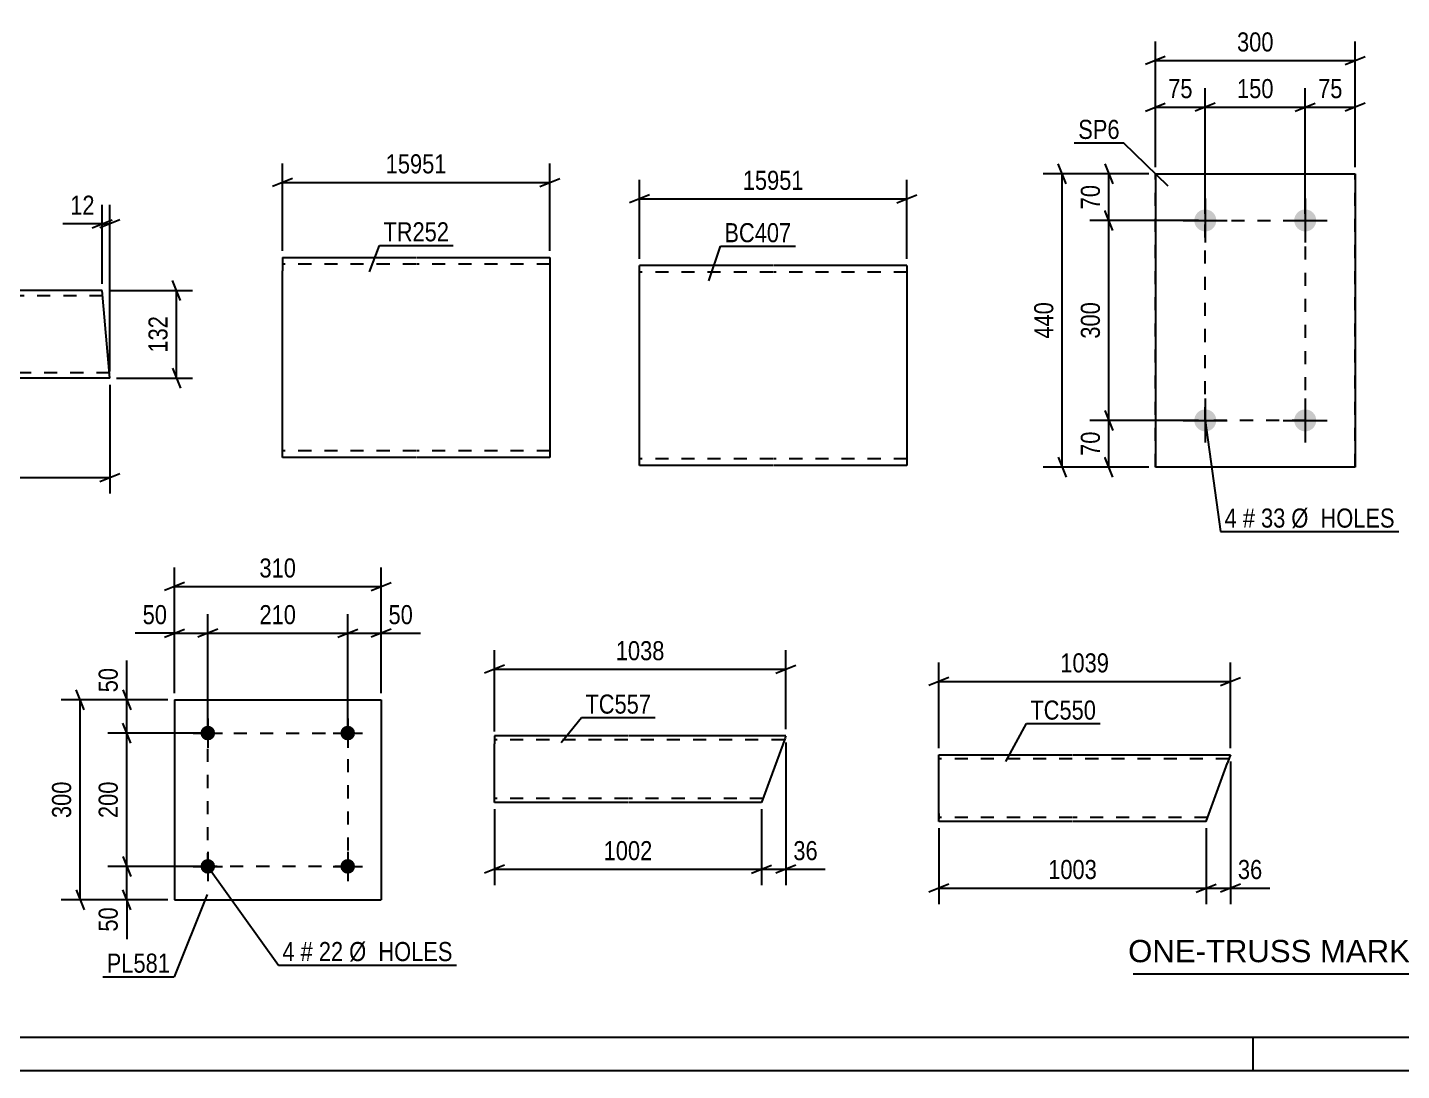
# Model space of a CAD drawing. Header units: millimetres. Extents: x 0 to 841, y 0 to 594.
# Drawn here: x 237 to 443.3, y 0 to 156.5 of the extents above; entities that cross this region are included whole.
import ezdxf

# ---------------------------------------------------------------- set-up
doc = ezdxf.new("R2010")
doc.units = ezdxf.units.MM
doc.linetypes.add('DXK_LINE_DOT2', pattern=[3.9198, 1.9599, -1.9599])
doc.styles.add('Arial', font='ARIAL.TTF', dxfattribs={"height": 0.2})
doc.styles.add('Arial Narrow', font='ARIALN.TTF', dxfattribs={"height": 0.2})

# ---------------------------------------------------------------- blocks, each defined once
blk = doc.blocks.new('Unknown-122615941-1135')
at = {"color": 5, "linetype": 'Continuous'}
for p, q in [((5, 5), (836, 5)), ((421, 0), (421, 5)), ((0, 0), (841, 0))]:
    blk.add_line(p, q, dxfattribs=at)
blk = doc.blocks.new('Part-122615941-2380 - 2364')
at = {"color": 2, "linetype": 'Continuous'}
for p, q in [((197.3, 105.21), (208.14, 117.06)), ((228.14, 117.06), (208.14, 117.06)), ((248.24, 117.06), (228.24, 117.06)), ((249.42, 103.86), (248.24, 117.06)), ((198.78, 103.86), (197.3, 105.21)), ((228.14, 103.86), (198.78, 103.86)), ((249.42, 103.86), (228.24, 103.86))]:
    blk.add_line(p, q, dxfattribs=at)
at = {"color": 7, "linetype": 'DXK_LINE_DOT2'}
for p, q in [((228.14, 116.26), (207.41, 116.26)), ((248.31, 116.26), (228.24, 116.26)), ((228.14, 104.66), (197.91, 104.66)), ((249.35, 104.66), (228.24, 104.66)), ((249.35, 104.66), (249.34, 104.72))]:
    blk.add_line(p, q, dxfattribs=at)
blk = doc.blocks.new('Part-122615941-12084 - 12046')
at = {"color": 2, "linetype": 'Continuous'}
for p, q in [((307.13, 50.21), (307.13, 49.01)), ((327.13, 50.21), (307.13, 50.21)), ((350.87, 50.21), (327.23, 50.21)), ((350.74, 49.86), (347.23, 40.21)), ((350.83, 50.12), (350.74, 49.86)), ((350.87, 50.21), (350.83, 50.12)), ((307.13, 41.41), (307.13, 49.01)), ((307.13, 40.3), (307.13, 41.41)), ((307.13, 40.21), (307.13, 40.3)), ((327.13, 40.21), (307.13, 40.21)), ((347.23, 40.21), (327.23, 40.21))]:
    blk.add_line(p, q, dxfattribs=at)
at = {"color": 7, "linetype": 'DXK_LINE_DOT2'}
for p, q in [((307.13, 50.21), (307.13, 50.12)), ((307.13, 50.12), (307.13, 49.86)), ((327.13, 49.61), (307.13, 49.61)), ((350.65, 49.61), (327.23, 49.61)), ((307.13, 40.56), (307.13, 41.41)), ((327.13, 40.81), (307.13, 40.81)), ((347.44, 40.81), (327.23, 40.81))]:
    blk.add_line(p, q, dxfattribs=at)
blk = doc.blocks.new('Part-122615941-12092 - 12091')
at = {"color": 2, "linetype": 'Continuous'}
for p, q in [((373.85, 47.38), (393.85, 47.38)), ((373.85, 38.58), (373.85, 47.38)), ((393.95, 47.38), (417.59, 47.38)), ((413.95, 37.38), (417.15, 46.18)), ((417.46, 47.03), (417.15, 46.18)), ((417.56, 47.29), (417.46, 47.03)), ((417.59, 47.38), (417.56, 47.29)), ((373.85, 37.47), (373.85, 38.58)), ((373.85, 37.38), (373.85, 37.47)), ((393.85, 37.38), (373.85, 37.38)), ((413.95, 37.38), (393.95, 37.38))]:
    blk.add_line(p, q, dxfattribs=at)
at = {"color": 7, "linetype": 'DXK_LINE_DOT2'}
for p, q in [((393.85, 46.78), (373.85, 46.78)), ((417.37, 46.78), (393.95, 46.78)), ((417.59, 47.38), (417.46, 47.03)), ((373.85, 38.58), (373.85, 37.73)), ((393.85, 37.98), (373.85, 37.98)), ((414.17, 37.98), (393.95, 37.98))]:
    blk.add_line(p, q, dxfattribs=at)
blk = doc.blocks.new('Part-122615941-1929 - 1913')
at = {"color": 2, "linetype": 'Continuous'}
for p, q in [((275.33, 121.98), (275.33, 119.98)), ((275.33, 121.98), (295.33, 121.98)), ((295.43, 121.98), (315.43, 121.98)), ((315.43, 121.98), (315.43, 91.98)), ((275.33, 91.98), (275.33, 119.98)), ((295.33, 91.98), (275.33, 91.98)), ((315.43, 91.98), (295.43, 91.98))]:
    blk.add_line(p, q, dxfattribs=at)
at = {"color": 7, "linetype": 'DXK_LINE_DOT2'}
for p, q in [((295.33, 120.98), (275.33, 120.98)), ((315.43, 120.98), (295.43, 120.98)), ((275.33, 92.98), (275.33, 93.05)), ((295.33, 92.98), (275.33, 92.98)), ((315.43, 92.98), (295.43, 92.98)), ((315.43, 92.98), (315.43, 93.05))]:
    blk.add_line(p, q, dxfattribs=at)
blk = doc.blocks.new('Part-122615941-1896 - 1878')
at = {"color": 2, "linetype": 'Continuous'}
for p, q in [((328.92, 92.79), (328.92, 120.79)), ((348.92, 120.79), (328.92, 120.79)), ((369.02, 120.79), (349.02, 120.79)), ((369.02, 120.79), (369.02, 118.79)), ((369.02, 118.79), (369.02, 90.79)), ((328.92, 91.38), (328.92, 92.79)), ((328.92, 90.79), (328.92, 91.38)), ((348.92, 90.79), (328.92, 90.79)), ((369.02, 90.79), (349.02, 90.79))]:
    blk.add_line(p, q, dxfattribs=at)
at = {"color": 7, "linetype": 'DXK_LINE_DOT2'}
for p, q in [((348.92, 119.79), (328.92, 119.79)), ((369.02, 119.79), (349.02, 119.79)), ((328.92, 91.87), (328.92, 92.79)), ((328.92, 91.79), (328.92, 91.87)), ((328.92, 91.79), (328.92, 91.87)), ((328.92, 91.38), (328.92, 91.87)), ((348.92, 91.79), (328.92, 91.79)), ((369.02, 91.79), (349.02, 91.79)), ((369.02, 91.79), (369.02, 91.87))]:
    blk.add_line(p, q, dxfattribs=at)
blk = doc.blocks.new('Bolt-122615941-1779 - 1730')
at = {"linetype": 'Continuous'}
for points in [[(413.82, 129.2, -1), (413.82, 125.9, -1)], [(428.82, 129.2, -1), (428.82, 125.9, -1)], [(413.82, 99.2, -1), (413.82, 95.9, -1)], [(428.82, 99.2, -1), (428.82, 95.9, -1)]]:
    blk.add_hatch(color=1, dxfattribs=at).paths.add_polyline_path(points)
at = {"color": 1, "linetype": 'Continuous'}
for p, q in [((413.82, 130.85), (413.82, 124.25)), ((428.82, 130.85), (428.82, 124.25)), ((410.52, 127.55), (417.12, 127.55)), ((425.52, 127.55), (432.12, 127.55)), ((413.82, 100.85), (413.82, 94.25)), ((428.82, 100.85), (428.82, 94.25)), ((410.52, 97.55), (417.12, 97.55)), ((425.52, 97.55), (432.12, 97.55))]:
    blk.add_line(p, q, dxfattribs=at)
blk = doc.blocks.new('Part-122615941-1746 - 1730')
at = {"color": 2, "linetype": 'Continuous'}
for p, q in [((406.32, 134.55), (406.32, 90.55)), ((406.32, 134.55), (436.32, 134.55)), ((436.32, 134.55), (436.32, 90.55)), ((436.32, 90.55), (406.32, 90.55))]:
    blk.add_line(p, q, dxfattribs=at)
at = {"color": 7, "linetype": 'DXK_LINE_DOT2'}
for p, q in [((406.32, 90.55), (406.32, 134.55)), ((436.32, 90.55), (436.32, 134.55))]:
    blk.add_line(p, q, dxfattribs=at)
blk = doc.blocks.new('Part-122615941-11555 - 11554')
at = {"color": 2, "linetype": 'Continuous'}
for p, q in [((259.11, 55.62), (259.11, 25.62)), ((259.11, 55.62), (290.11, 55.62)), ((290.11, 55.62), (290.11, 25.62)), ((259.11, 25.62), (290.11, 25.62))]:
    blk.add_line(p, q, dxfattribs=at)
blk = doc.blocks.new('Bolt-122615941-11556 - 11554')
at = {"linetype": 'Continuous'}
for points in [[(265.21, 30.63, -1), (263.01, 30.63, -1)], [(286.21, 30.63, -1), (284.01, 30.63, -1)]]:
    blk.add_hatch(color=1, dxfattribs=at).paths.add_polyline_path(points)
at = {"color": 1, "linetype": 'Continuous'}
for p, q in [((264.11, 32.83), (264.11, 28.43)), ((285.11, 32.83), (285.11, 28.43)), ((261.91, 30.63), (266.31, 30.63)), ((282.91, 30.63), (287.31, 30.63))]:
    blk.add_line(p, q, dxfattribs=at)
blk = doc.blocks.new('Bolt-122615941-11557 - 11554')
at = {"linetype": 'Continuous'}
for points in [[(265.21, 50.63, -1), (263.01, 50.63, -1)], [(286.21, 50.63, -1), (284.01, 50.63, -1)]]:
    blk.add_hatch(color=1, dxfattribs=at).paths.add_polyline_path(points)
at = {"color": 1, "linetype": 'Continuous'}
for p, q in [((264.11, 52.83), (264.11, 48.43)), ((285.11, 52.83), (285.11, 48.43)), ((261.91, 50.63), (266.31, 50.63)), ((282.91, 50.63), (287.31, 50.63))]:
    blk.add_line(p, q, dxfattribs=at)
blk = doc.blocks.new('Rectangle-122615941-1864 - 1730')
at = {"color": 1, "linetype": 'DXK_LINE_DOT2'}
blk.add_lwpolyline([(413.82, 127.55), (428.82, 127.55), (428.82, 97.55), (413.82, 97.55), (413.82, 127.55)], close=True, dxfattribs=at)
blk = doc.blocks.new('Rectangle-122615941-12462 - 11554')
at = {"color": 1, "linetype": 'DXK_LINE_DOT2'}
blk.add_lwpolyline([(264.11, 50.63), (285.11, 50.63), (285.11, 30.63), (264.11, 30.63), (264.11, 50.63)], close=True, dxfattribs=at)
blk = doc.blocks.new('StraightDimension-122615941-2474 - 2364')
at = {"color": 7, "linetype": 'Continuous'}
for p, q in [((248.24, 118.06), (248.24, 129.91)), ((249.42, 104.86), (249.42, 129.91)), ((246.74, 126.46), (249.74, 127.66)), ((250.92, 127.66), (247.92, 126.46)), ((248.24, 127.06), (249.42, 127.06))]:
    blk.add_line(p, q, dxfattribs=at)
at = {"color": 0}
blk.add_wipeout([(247.71, 127.81), (247.71, 132.01), (242.86, 132.01), (242.86, 127.81)], dxfattribs=at)
at = {"color": 7, "linetype": 'Continuous'}
blk.add_line((248.24, 127.06), (242.33, 127.06), dxfattribs=at)
blk.add_line((248.24, 127.06), (242.33, 127.06), dxfattribs=at)
at = {"color": 3, "style": 'Arial Narrow'}
blk.add_text('12', height=2.863, dxfattribs=at).set_placement((243.46, 128.41))
blk = doc.blocks.new('StraightDimension-122615941-2394 - 2364')
at = {"color": 7, "linetype": 'Continuous'}
for p, q in [((260.02, 115.56), (258.82, 118.56)), ((249.24, 117.06), (261.82, 117.06)), ((259.42, 103.86), (259.42, 117.06)), ((258.82, 105.36), (260.02, 102.36)), ((250.42, 103.86), (261.82, 103.86))]:
    blk.add_line(p, q, dxfattribs=at)
at = {"color": 0}
blk.add_wipeout([(258.67, 113.81), (254.47, 113.81), (254.47, 107.12), (258.67, 107.12)], dxfattribs=at)
at = {"color": 3, "style": 'Arial Narrow'}
blk.add_text('132', height=2.863, rotation=90.0002, dxfattribs=at).set_placement((258.07, 107.72))
blk = doc.blocks.new('StraightDimension-122615941-2383 - 2364')
at = {"color": 7, "linetype": 'Continuous'}
for p, q in [((197.3, 104.21), (197.3, 86.57)), ((249.42, 102.86), (249.42, 86.57)), ((198.8, 89.57), (195.8, 88.37)), ((197.3, 88.97), (249.42, 88.97)), ((247.92, 88.37), (250.92, 89.57))]:
    blk.add_line(p, q, dxfattribs=at)
at = {"color": 0}
blk.add_wipeout([(227.62, 89.72), (227.62, 93.92), (219.11, 93.92), (219.11, 89.72)], dxfattribs=at)
at = {"color": 3, "style": 'Arial Narrow'}
blk.add_text('1946', height=2.863, dxfattribs=at).set_placement((219.71, 90.32))
blk = doc.blocks.new('StraightDimension-122615941-12495 - 12046')
at = {"color": 7, "linetype": 'Continuous'}
for p, q in [((307.13, 50.86), (307.13, 63.06)), ((350.87, 51.21), (350.87, 63.06)), ((308.63, 60.81), (305.63, 59.61)), ((307.13, 60.21), (350.87, 60.21)), ((349.37, 59.61), (352.37, 60.81))]:
    blk.add_line(p, q, dxfattribs=at)
at = {"color": 0}
blk.add_wipeout([(333.25, 60.96), (333.25, 65.16), (324.74, 65.16), (324.74, 60.96)], dxfattribs=at)
at = {"color": 3, "style": 'Arial Narrow'}
blk.add_text('1038', height=2.863, dxfattribs=at).set_placement((325.34, 61.56))
blk = doc.blocks.new('StraightDimension-122615941-12506 - 12046')
at = {"color": 7, "linetype": 'Continuous'}
for p, q in [((350.87, 49.21), (350.87, 27.81)), ((347.23, 39.21), (347.23, 27.81)), ((345.73, 29.61), (348.73, 30.81)), ((347.23, 30.21), (350.87, 30.21)), ((352.37, 30.81), (349.37, 29.61))]:
    blk.add_line(p, q, dxfattribs=at)
at = {"color": 0}
blk.add_wipeout([(356.25, 30.96), (356.25, 35.16), (351.39, 35.16), (351.39, 30.96)], dxfattribs=at)
at = {"color": 7, "linetype": 'Continuous'}
blk.add_line((350.87, 30.21), (356.77, 30.21), dxfattribs=at)
blk.add_line((350.87, 30.21), (356.77, 30.21), dxfattribs=at)
at = {"color": 3, "style": 'Arial Narrow'}
blk.add_text('36', height=2.863, dxfattribs=at).set_placement((351.99, 31.56))
blk = doc.blocks.new('StraightDimension-122615941-12507 - 12046')
at = {"color": 7, "linetype": 'Continuous'}
for p, q in [((307.13, 39.21), (307.13, 27.81)), ((347.23, 39.21), (347.23, 27.81)), ((308.63, 30.81), (305.63, 29.61)), ((307.13, 30.21), (347.23, 30.21)), ((345.73, 29.61), (348.73, 30.81))]:
    blk.add_line(p, q, dxfattribs=at)
at = {"color": 0}
blk.add_wipeout([(331.43, 30.96), (331.43, 35.16), (322.92, 35.16), (322.92, 30.96)], dxfattribs=at)
at = {"color": 3, "style": 'Arial Narrow'}
blk.add_text('1002', height=2.863, dxfattribs=at).set_placement((323.52, 31.56))
blk = doc.blocks.new('StraightDimension-122615941-12556 - 12091')
at = {"color": 7, "linetype": 'Continuous'}
for p, q in [((417.59, 46.38), (417.59, 24.98)), ((413.95, 36.38), (413.95, 24.98)), ((412.45, 26.78), (415.45, 27.98)), ((413.95, 27.38), (417.59, 27.38)), ((419.09, 27.98), (416.09, 26.78))]:
    blk.add_line(p, q, dxfattribs=at)
at = {"color": 0}
blk.add_wipeout([(422.97, 28.13), (422.97, 32.33), (418.11, 32.33), (418.11, 28.13)], dxfattribs=at)
at = {"color": 7, "linetype": 'Continuous'}
blk.add_line((417.59, 27.38), (423.5, 27.38), dxfattribs=at)
blk.add_line((417.59, 27.38), (423.5, 27.38), dxfattribs=at)
at = {"color": 3, "style": 'Arial Narrow'}
blk.add_text('36', height=2.863, dxfattribs=at).set_placement((418.71, 28.73))
blk = doc.blocks.new('StraightDimension-122615941-12544 - 12091')
at = {"color": 7, "linetype": 'Continuous'}
for p, q in [((373.85, 48.38), (373.85, 61.23)), ((417.59, 48.38), (417.59, 61.23)), ((375.35, 58.98), (372.35, 57.78)), ((373.85, 58.38), (417.59, 58.38)), ((416.09, 57.78), (419.09, 58.98))]:
    blk.add_line(p, q, dxfattribs=at)
at = {"color": 0}
blk.add_wipeout([(399.98, 59.13), (399.98, 63.33), (391.46, 63.33), (391.46, 59.13)], dxfattribs=at)
at = {"color": 3, "style": 'Arial Narrow'}
blk.add_text('1039', height=2.863, dxfattribs=at).set_placement((392.06, 59.73))
blk = doc.blocks.new('StraightDimension-122615941-12557 - 12091')
at = {"color": 7, "linetype": 'Continuous'}
for p, q in [((373.85, 36.38), (373.85, 24.98)), ((413.95, 36.38), (413.95, 24.98)), ((375.35, 27.98), (372.35, 26.78)), ((373.85, 27.38), (413.95, 27.38)), ((412.45, 26.78), (415.45, 27.98))]:
    blk.add_line(p, q, dxfattribs=at)
at = {"color": 0}
blk.add_wipeout([(398.16, 28.13), (398.16, 32.33), (389.64, 32.33), (389.64, 28.13)], dxfattribs=at)
at = {"color": 3, "style": 'Arial Narrow'}
blk.add_text('1003', height=2.863, dxfattribs=at).set_placement((390.24, 28.73))
blk = doc.blocks.new('StraightDimension-122615941-1934 - 1913')
at = {"color": 7, "linetype": 'Continuous'}
for p, q in [((275.33, 122.98), (275.33, 136.11)), ((315.43, 122.98), (315.43, 136.11)), ((276.83, 133.86), (273.83, 132.66)), ((275.33, 133.26), (315.43, 133.26)), ((313.93, 132.66), (316.93, 133.86))]:
    blk.add_line(p, q, dxfattribs=at)
at = {"color": 0}
blk.add_wipeout([(300.56, 134.01), (300.56, 138.21), (290.21, 138.21), (290.21, 134.01)], dxfattribs=at)
at = {"color": 3, "style": 'Arial Narrow'}
blk.add_text('15951', height=2.863, dxfattribs=at).set_placement((290.81, 134.61))
blk = doc.blocks.new('StraightDimension-122615941-1899 - 1878')
at = {"color": 7, "linetype": 'Continuous'}
for p, q in [((328.92, 121.79), (328.92, 133.64)), ((369.02, 121.79), (369.02, 133.64)), ((330.42, 131.39), (327.42, 130.19)), ((328.92, 130.79), (369.02, 130.79)), ((367.52, 130.19), (370.52, 131.39))]:
    blk.add_line(p, q, dxfattribs=at)
at = {"color": 0}
blk.add_wipeout([(354.14, 131.54), (354.14, 135.74), (343.8, 135.74), (343.8, 131.54)], dxfattribs=at)
at = {"color": 3, "style": 'Arial Narrow'}
blk.add_text('15951', height=2.863, dxfattribs=at).set_placement((344.4, 132.14))
blk = doc.blocks.new('StraightDimension-122615941-1844 - 1730')
at = {"color": 7, "linetype": 'Continuous'}
for p, q in [((399.95, 126.05), (398.75, 129.05)), ((412.82, 127.55), (396.5, 127.55)), ((399.35, 97.55), (399.35, 127.55)), ((398.75, 99.05), (399.95, 96.05)), ((412.82, 97.55), (396.5, 97.55))]:
    blk.add_line(p, q, dxfattribs=at)
at = {"color": 0}
blk.add_wipeout([(398.6, 115.89), (394.4, 115.89), (394.4, 109.21), (398.6, 109.21)], dxfattribs=at)
at = {"color": 3, "style": 'Arial Narrow'}
blk.add_text('300', height=2.863, rotation=90.0002, dxfattribs=at).set_placement((398, 109.81))
blk = doc.blocks.new('StraightDimension-122615941-1792 - 1730')
at = {"color": 7, "linetype": 'Continuous'}
for p, q in [((428.82, 128.55), (428.82, 147.4)), ((436.32, 135.55), (436.32, 147.4)), ((427.32, 143.95), (430.32, 145.15)), ((428.82, 144.55), (436.32, 144.55)), ((437.82, 145.15), (434.82, 143.95))]:
    blk.add_line(p, q, dxfattribs=at)
at = {"color": 0}
blk.add_wipeout([(435, 145.3), (435, 149.5), (430.15, 149.5), (430.15, 145.3)], dxfattribs=at)
at = {"color": 3, "style": 'Arial Narrow'}
blk.add_text('75', height=2.863, dxfattribs=at).set_placement((430.75, 145.9))
blk = doc.blocks.new('StraightDimension-122615941-1781 - 1730')
at = {"color": 7, "linetype": 'Continuous'}
for p, q in [((406.32, 135.55), (406.32, 154.4)), ((436.32, 135.55), (436.32, 154.4)), ((407.82, 152.15), (404.82, 150.95)), ((406.32, 151.55), (436.32, 151.55)), ((434.82, 150.95), (437.82, 152.15))]:
    blk.add_line(p, q, dxfattribs=at)
at = {"color": 0}
blk.add_wipeout([(424.67, 152.3), (424.67, 156.5), (417.98, 156.5), (417.98, 152.3)], dxfattribs=at)
at = {"color": 3, "style": 'Arial Narrow'}
blk.add_text('300', height=2.863, dxfattribs=at).set_placement((418.58, 152.9))
blk = doc.blocks.new('StraightDimension-122615941-1802 - 1730')
at = {"color": 7, "linetype": 'Continuous'}
for p, q in [((413.82, 128.55), (413.82, 147.4)), ((428.82, 128.55), (428.82, 147.4)), ((415.32, 145.15), (412.32, 143.95)), ((413.82, 144.55), (428.82, 144.55)), ((427.32, 143.95), (430.32, 145.15))]:
    blk.add_line(p, q, dxfattribs=at)
at = {"color": 0}
blk.add_wipeout([(424.67, 145.3), (424.67, 149.5), (417.98, 149.5), (417.98, 145.3)], dxfattribs=at)
at = {"color": 3, "style": 'Arial Narrow'}
blk.add_text('150', height=2.863, dxfattribs=at).set_placement((418.58, 145.9))
blk = doc.blocks.new('StraightDimension-122615941-1812 - 1730')
at = {"color": 7, "linetype": 'Continuous'}
for p, q in [((406.32, 135.55), (406.32, 147.4)), ((413.82, 128.55), (413.82, 147.4)), ((404.82, 143.95), (407.82, 145.15)), ((406.32, 144.55), (413.82, 144.55)), ((415.32, 145.15), (412.32, 143.95))]:
    blk.add_line(p, q, dxfattribs=at)
at = {"color": 0}
blk.add_wipeout([(412.5, 145.3), (412.5, 149.5), (407.65, 149.5), (407.65, 145.3)], dxfattribs=at)
at = {"color": 3, "style": 'Arial Narrow'}
blk.add_text('75', height=2.863, dxfattribs=at).set_placement((408.25, 145.9))
blk = doc.blocks.new('StraightDimension-122615941-1823 - 1730')
at = {"color": 7, "linetype": 'Continuous'}
for p, q in [((405.32, 134.55), (389.5, 134.55)), ((392.95, 133.05), (391.75, 136.05)), ((392.35, 90.55), (392.35, 134.55)), ((391.75, 92.05), (392.95, 89.05)), ((405.32, 90.55), (389.5, 90.55))]:
    blk.add_line(p, q, dxfattribs=at)
at = {"color": 0}
blk.add_wipeout([(391.6, 115.89), (387.4, 115.89), (387.4, 109.21), (391.6, 109.21)], dxfattribs=at)
at = {"color": 3, "style": 'Arial Narrow'}
blk.add_text('440', height=2.863, rotation=90.0002, dxfattribs=at).set_placement((391, 109.81))
blk = doc.blocks.new('StraightDimension-122615941-1834 - 1730')
at = {"color": 7, "linetype": 'Continuous'}
for p, q in [((405.32, 134.55), (396.5, 134.55)), ((398.75, 136.05), (399.95, 133.05)), ((399.35, 127.55), (399.35, 134.55)), ((399.95, 126.05), (398.75, 129.05)), ((412.82, 127.55), (396.5, 127.55))]:
    blk.add_line(p, q, dxfattribs=at)
at = {"color": 0}
blk.add_wipeout([(398.6, 133.48), (394.4, 133.48), (394.4, 128.62), (398.6, 128.62)], dxfattribs=at)
at = {"color": 3, "style": 'Arial Narrow'}
blk.add_text('70', height=2.863, rotation=90.0002, dxfattribs=at).set_placement((398, 129.22))
blk = doc.blocks.new('StraightDimension-122615941-1854 - 1730')
at = {"color": 7, "linetype": 'Continuous'}
for p, q in [((398.75, 99.05), (399.95, 96.05)), ((412.82, 97.55), (396.5, 97.55)), ((399.35, 90.55), (399.35, 97.55)), ((399.95, 89.05), (398.75, 92.05)), ((405.32, 90.55), (396.5, 90.55))]:
    blk.add_line(p, q, dxfattribs=at)
at = {"color": 0}
blk.add_wipeout([(398.6, 96.48), (394.4, 96.48), (394.4, 91.62), (398.6, 91.62)], dxfattribs=at)
at = {"color": 3, "style": 'Arial Narrow'}
blk.add_text('70', height=2.863, rotation=90.0002, dxfattribs=at).set_placement((398, 92.22))
blk = doc.blocks.new('StraightDimension-122615941-12422 - 11554')
at = {"color": 7, "linetype": 'Continuous'}
for p, q in [((259.11, 56.62), (259.11, 68.47)), ((264.11, 51.63), (264.11, 68.47)), ((257.61, 65.02), (260.61, 66.22)), ((265.61, 66.22), (262.61, 65.02)), ((259.11, 65.62), (264.11, 65.62))]:
    blk.add_line(p, q, dxfattribs=at)
at = {"color": 0}
blk.add_wipeout([(258.58, 66.37), (258.58, 70.57), (253.73, 70.57), (253.73, 66.37)], dxfattribs=at)
at = {"color": 7, "linetype": 'Continuous'}
blk.add_line((259.11, 65.62), (253.2, 65.62), dxfattribs=at)
blk.add_line((259.11, 65.62), (253.2, 65.62), dxfattribs=at)
at = {"color": 3, "style": 'Arial Narrow'}
blk.add_text('50', height=2.863, dxfattribs=at).set_placement((254.33, 66.97))
blk = doc.blocks.new('StraightDimension-122615941-11667 - 11554')
at = {"color": 7, "linetype": 'Continuous'}
for p, q in [((252.54, 49.13), (251.34, 52.13)), ((263.11, 50.63), (249.09, 50.63)), ((251.94, 30.63), (251.94, 50.63)), ((251.34, 32.13), (252.54, 29.13)), ((263.11, 30.63), (249.09, 30.63))]:
    blk.add_line(p, q, dxfattribs=at)
at = {"color": 0}
blk.add_wipeout([(251.19, 43.97), (246.99, 43.97), (246.99, 37.28), (251.19, 37.28)], dxfattribs=at)
at = {"color": 3, "style": 'Arial Narrow'}
blk.add_text('200', height=2.863, rotation=90.0002, dxfattribs=at).set_placement((250.59, 37.88))
blk = doc.blocks.new('StraightDimension-122615941-11666 - 11554')
at = {"color": 7, "linetype": 'Continuous'}
for p, q in [((251.34, 57.12), (252.54, 54.12)), ((258.11, 55.62), (249.09, 55.62)), ((251.94, 50.63), (251.94, 55.62)), ((252.54, 49.13), (251.34, 52.13)), ((263.11, 50.63), (249.09, 50.63))]:
    blk.add_line(p, q, dxfattribs=at)
at = {"color": 0}
blk.add_wipeout([(251.19, 61), (246.99, 61), (246.99, 56.15), (251.19, 56.15)], dxfattribs=at)
at = {"color": 7, "linetype": 'Continuous'}
blk.add_line((251.94, 55.62), (251.94, 61.53), dxfattribs=at)
blk.add_line((251.94, 55.62), (251.94, 61.53), dxfattribs=at)
at = {"color": 3, "style": 'Arial Narrow'}
blk.add_text('50', height=2.863, rotation=90.0002, dxfattribs=at).set_placement((250.59, 56.75))
blk = doc.blocks.new('StraightDimension-122615941-11668 - 11554')
at = {"color": 7, "linetype": 'Continuous'}
for p, q in [((251.34, 32.13), (252.54, 29.13)), ((263.11, 30.63), (249.09, 30.63)), ((251.94, 25.62), (251.94, 30.63)), ((252.54, 24.12), (251.34, 27.12)), ((258.11, 25.62), (249.09, 25.62))]:
    blk.add_line(p, q, dxfattribs=at)
at = {"color": 0}
blk.add_wipeout([(251.19, 25.1), (246.99, 25.1), (246.99, 20.24), (251.19, 20.24)], dxfattribs=at)
at = {"color": 7, "linetype": 'Continuous'}
blk.add_line((251.94, 25.62), (251.94, 19.72), dxfattribs=at)
blk.add_line((251.94, 25.62), (251.94, 19.72), dxfattribs=at)
at = {"color": 3, "style": 'Arial Narrow'}
blk.add_text('50', height=2.863, rotation=90.0002, dxfattribs=at).set_placement((250.59, 20.84))
blk = doc.blocks.new('StraightDimension-122615941-11678 - 11554')
at = {"color": 7, "linetype": 'Continuous'}
for p, q in [((245.54, 54.12), (244.34, 57.12)), ((258.11, 55.62), (242.09, 55.62)), ((244.94, 25.62), (244.94, 55.62)), ((244.34, 27.12), (245.54, 24.12)), ((258.11, 25.62), (242.09, 25.62))]:
    blk.add_line(p, q, dxfattribs=at)
at = {"color": 0}
blk.add_wipeout([(244.19, 43.97), (239.99, 43.97), (239.99, 37.28), (244.19, 37.28)], dxfattribs=at)
at = {"color": 3, "style": 'Arial Narrow'}
blk.add_text('300', height=2.863, rotation=90.0002, dxfattribs=at).set_placement((243.59, 37.88))
blk = doc.blocks.new('StraightDimension-122615941-11698 - 11554')
at = {"color": 7, "linetype": 'Continuous'}
for p, q in [((259.11, 56.62), (259.11, 75.47)), ((290.11, 56.62), (290.11, 75.47)), ((260.61, 73.22), (257.61, 72.02)), ((259.11, 72.62), (290.11, 72.62)), ((288.61, 72.02), (291.61, 73.22))]:
    blk.add_line(p, q, dxfattribs=at)
at = {"color": 0}
blk.add_wipeout([(277.95, 73.37), (277.95, 77.57), (271.26, 77.57), (271.26, 73.37)], dxfattribs=at)
at = {"color": 3, "style": 'Arial Narrow'}
blk.add_text('310', height=2.863, dxfattribs=at).set_placement((271.86, 73.97))
blk = doc.blocks.new('StraightDimension-122615941-12420 - 11554')
at = {"color": 7, "linetype": 'Continuous'}
for p, q in [((285.11, 51.63), (285.11, 68.47)), ((290.11, 56.62), (290.11, 68.47)), ((283.61, 65.02), (286.61, 66.22)), ((291.61, 66.22), (288.61, 65.02)), ((285.11, 65.62), (290.11, 65.62))]:
    blk.add_line(p, q, dxfattribs=at)
at = {"color": 0}
blk.add_wipeout([(295.49, 66.37), (295.49, 70.57), (290.63, 70.57), (290.63, 66.37)], dxfattribs=at)
at = {"color": 7, "linetype": 'Continuous'}
blk.add_line((290.11, 65.62), (296.01, 65.62), dxfattribs=at)
blk.add_line((290.11, 65.62), (296.01, 65.62), dxfattribs=at)
at = {"color": 3, "style": 'Arial Narrow'}
blk.add_text('50', height=2.863, dxfattribs=at).set_placement((291.23, 66.97))
blk = doc.blocks.new('StraightDimension-122615941-12421 - 11554')
at = {"color": 7, "linetype": 'Continuous'}
for p, q in [((264.11, 51.63), (264.11, 68.47)), ((285.11, 51.63), (285.11, 68.47)), ((265.61, 66.22), (262.61, 65.02)), ((283.61, 65.02), (286.61, 66.22)), ((264.11, 65.62), (285.11, 65.62))]:
    blk.add_line(p, q, dxfattribs=at)
at = {"color": 0}
blk.add_wipeout([(277.95, 66.37), (277.95, 70.57), (271.26, 70.57), (271.26, 66.37)], dxfattribs=at)
at = {"color": 3, "style": 'Arial Narrow'}
blk.add_text('210', height=2.863, dxfattribs=at).set_placement((271.86, 66.97))
blk = doc.blocks.new('Unknown-122615941-12957')
at = {"color": 7, "linetype": 'Continuous'}
blk.add_line((403, 14.5), (473, 14.5), dxfattribs=at)
at = {"color": 7, "style": 'Arial'}
blk.add_text('ONE-TRUSS MARKED AS TR252', height=3.3428, dxfattribs=at).set_placement((402.24, 16.25))
blk = doc.blocks.new('Mark-122615941-12484 - 12046')
at = {"color": 0}
blk.add_wipeout([(330.65, 53.55), (330.65, 56.55), (320.78, 56.55), (320.78, 53.55)], dxfattribs=at)
blk.add_wipeout([(330.65, 53.55), (330.65, 56.55), (320.78, 56.55), (320.78, 53.55)], dxfattribs=at)
at = {"color": 30, "linetype": 'Continuous'}
for p, q in [((317.15, 49.21), (320.18, 52.95)), ((320.18, 52.95), (331.25, 52.95))]:
    blk.add_line(p, q, dxfattribs=at)
at = {"color": 3, "style": 'Arial Narrow'}
blk.add_text('TC557', height=2.863, dxfattribs=at).set_placement((320.78, 53.55))
blk = doc.blocks.new('Mark-122615941-12487 - 12091')
at = {"color": 0}
blk.add_wipeout([(397.42, 52.65), (397.42, 55.65), (387.56, 55.65), (387.56, 52.65)], dxfattribs=at)
blk.add_wipeout([(397.42, 52.65), (397.42, 55.65), (387.56, 55.65), (387.56, 52.65)], dxfattribs=at)
at = {"color": 30, "linetype": 'Continuous'}
for p, q in [((383.87, 46.38), (386.96, 52.05)), ((386.96, 52.05), (398.02, 52.05))]:
    blk.add_line(p, q, dxfattribs=at)
at = {"color": 3, "style": 'Arial Narrow'}
blk.add_text('TC550', height=2.863, dxfattribs=at).set_placement((387.56, 52.65))
blk = doc.blocks.new('Mark-122615941-1925 - 1913')
at = {"color": 0}
blk.add_wipeout([(300.32, 124.41), (300.32, 127.41), (290.46, 127.41), (290.46, 124.41)], dxfattribs=at)
blk.add_wipeout([(300.32, 124.41), (300.32, 127.41), (290.46, 127.41), (290.46, 124.41)], dxfattribs=at)
at = {"color": 30, "linetype": 'Continuous'}
for p, q in [((288.4, 119.83), (289.86, 123.81)), ((289.86, 123.81), (300.92, 123.81))]:
    blk.add_line(p, q, dxfattribs=at)
at = {"color": 3, "style": 'Arial Narrow'}
blk.add_text('TR252', height=2.863, dxfattribs=at).set_placement((290.46, 124.41))
blk = doc.blocks.new('Mark-122615941-1892 - 1878')
at = {"color": 0}
blk.add_wipeout([(351.69, 124.28), (351.69, 127.28), (341.64, 127.28), (341.64, 124.28)], dxfattribs=at)
blk.add_wipeout([(351.69, 124.28), (351.69, 127.28), (341.64, 127.28), (341.64, 124.28)], dxfattribs=at)
at = {"color": 30, "linetype": 'Continuous'}
for p, q in [((339.29, 118.48), (341.04, 123.68)), ((341.04, 123.68), (352.29, 123.68))]:
    blk.add_line(p, q, dxfattribs=at)
at = {"color": 3, "style": 'Arial Narrow'}
blk.add_text('BC407', height=2.863, dxfattribs=at).set_placement((341.64, 124.28))
blk = doc.blocks.new('Mark-122615941-1742 - 1730')
at = {"color": 0}
blk.add_wipeout([(400.96, 139.78), (400.96, 142.78), (394.75, 142.78), (394.75, 139.78)], dxfattribs=at)
blk.add_wipeout([(400.96, 139.78), (400.96, 142.78), (394.75, 142.78), (394.75, 139.78)], dxfattribs=at)
at = {"color": 30, "linetype": 'Continuous'}
for p in [(394.15, 139.18), (408.25, 132.71)]:
    blk.add_line(p, (401.56, 139.18), dxfattribs=at)
at = {"color": 3, "style": 'Arial Narrow'}
blk.add_text('SP6', height=2.863, dxfattribs=at).set_placement((394.75, 139.78))
blk = doc.blocks.new('Mark-122615941-1775 - 1730')
at = {"color": 0}
blk.add_wipeout([(418.55, 81.46), (418.55, 84.46), (416.72, 84.46), (416.72, 81.46)], dxfattribs=at)
blk.add_wipeout([(418.55, 81.46), (418.55, 84.46), (416.72, 84.46), (416.72, 81.46)], dxfattribs=at)
at = {"color": 7, "linetype": 'Continuous'}
blk.add_line((413.82, 97.55), (416.12, 80.86), dxfattribs=at)
at = {"color": 0}
blk.add_wipeout([(421.28, 81.46), (421.28, 84.46), (419.45, 84.46), (419.45, 81.46)], dxfattribs=at)
blk.add_wipeout([(421.28, 81.46), (421.28, 84.46), (419.45, 84.46), (419.45, 81.46)], dxfattribs=at)
at = {"color": 3, "style": 'Arial Narrow'}
blk.add_text('4', height=2.86, dxfattribs=at).set_placement((416.72, 81.46))
at = {"color": 0}
blk.add_wipeout([(425.83, 81.46), (425.83, 84.46), (422.18, 84.46), (422.18, 81.46)], dxfattribs=at)
blk.add_wipeout([(425.83, 81.46), (425.83, 84.46), (422.18, 84.46), (422.18, 81.46)], dxfattribs=at)
at = {"color": 3, "style": 'Arial Narrow'}
for s, height, p in [('#', 2.86, (419.45, 81.46)), ('33', 2.863, (422.18, 81.46))]:
    blk.add_text(s, height=height, dxfattribs=at).set_placement(p)
at = {"color": 0}
blk.add_wipeout([(442.26, 81.46), (442.26, 84.46), (426.73, 84.46), (426.73, 81.46)], dxfattribs=at)
blk.add_wipeout([(442.26, 81.46), (442.26, 84.46), (426.73, 84.46), (426.73, 81.46)], dxfattribs=at)
at = {"color": 7, "linetype": 'Continuous'}
blk.add_line((416.12, 80.86), (442.86, 80.86), dxfattribs=at)
at = {"color": 3, "style": 'Arial Narrow'}
blk.add_text('Ø  HOLES', height=2.863, dxfattribs=at).set_placement((426.73, 81.46))
blk = doc.blocks.new('MarkSet-122615941-12338 - 11554')
at = {"color": 0}
blk.add_wipeout([(277.14, 16.42), (277.14, 19.42), (275.31, 19.42), (275.31, 16.42)], dxfattribs=at)
blk.add_wipeout([(277.14, 16.42), (277.14, 19.42), (275.31, 19.42), (275.31, 16.42)], dxfattribs=at)
at = {"color": 7, "linetype": 'Continuous'}
blk.add_line((264.11, 30.63), (274.71, 15.82), dxfattribs=at)
at = {"color": 0}
blk.add_wipeout([(279.87, 16.42), (279.87, 19.42), (278.04, 19.42), (278.04, 16.42)], dxfattribs=at)
blk.add_wipeout([(279.87, 16.42), (279.87, 19.42), (278.04, 19.42), (278.04, 16.42)], dxfattribs=at)
at = {"color": 3, "style": 'Arial Narrow'}
blk.add_text('4', height=2.86, dxfattribs=at).set_placement((275.31, 16.42))
at = {"color": 0}
blk.add_wipeout([(284.43, 16.42), (284.43, 19.42), (280.77, 19.42), (280.77, 16.42)], dxfattribs=at)
blk.add_wipeout([(284.43, 16.42), (284.43, 19.42), (280.77, 19.42), (280.77, 16.42)], dxfattribs=at)
at = {"color": 3, "style": 'Arial Narrow'}
for s, height, p in [('#', 2.86, (278.04, 16.42)), ('22', 2.863, (280.77, 16.42))]:
    blk.add_text(s, height=height, dxfattribs=at).set_placement(p)
at = {"color": 0}
blk.add_wipeout([(300.85, 16.42), (300.85, 19.42), (285.33, 19.42), (285.33, 16.42)], dxfattribs=at)
blk.add_wipeout([(300.85, 16.42), (300.85, 19.42), (285.33, 19.42), (285.33, 16.42)], dxfattribs=at)
at = {"color": 7, "linetype": 'Continuous'}
blk.add_line((274.71, 15.82), (301.45, 15.82), dxfattribs=at)
at = {"color": 3, "style": 'Arial Narrow'}
blk.add_text('Ø  HOLES', height=2.863, dxfattribs=at).set_placement((285.33, 16.42))
blk = doc.blocks.new('Mark-122615941-11720 - 11554')
at = {"color": 0}
blk.add_wipeout([(258.45, 14.68), (258.45, 17.68), (248.94, 17.68), (248.94, 14.68)], dxfattribs=at)
blk.add_wipeout([(258.45, 14.68), (258.45, 17.68), (248.94, 17.68), (248.94, 14.68)], dxfattribs=at)
at = {"color": 30, "linetype": 'Continuous'}
for p in [(264.02, 26.39), (248.34, 14.08)]:
    blk.add_line(p, (259.05, 14.08), dxfattribs=at)
at = {"color": 3, "style": 'Arial Narrow'}
blk.add_text('PL581', height=2.863, dxfattribs=at).set_placement((248.94, 14.68))

msp = doc.modelspace()

# ---------------------------------------------------------------- block references
for name in ['Unknown-122615941-1135', 'Part-122615941-1746 - 1730', 'Bolt-122615941-1779 - 1730', 'Rectangle-122615941-1864 - 1730', 'Part-122615941-1929 - 1913', 'Part-122615941-1896 - 1878', 'Part-122615941-2380 - 2364', 'Part-122615941-11555 - 11554', 'Bolt-122615941-11557 - 11554', 'Rectangle-122615941-12462 - 11554', 'Part-122615941-12084 - 12046', 'Part-122615941-12092 - 12091', 'Bolt-122615941-11556 - 11554', 'Unknown-122615941-12957']:
    msp.add_blockref(name, (0, 0))

# ---------------------------------------------------------------- next in the draw order: block references
for name in ['StraightDimension-122615941-1792 - 1730', 'StraightDimension-122615941-1934 - 1913', 'StraightDimension-122615941-1899 - 1878', 'StraightDimension-122615941-2474 - 2364', 'StraightDimension-122615941-1844 - 1730', 'StraightDimension-122615941-12422 - 11554', 'StraightDimension-122615941-12495 - 12046', 'StraightDimension-122615941-12544 - 12091', 'StraightDimension-122615941-12506 - 12046', 'StraightDimension-122615941-12556 - 12091']:
    msp.add_blockref(name, (0, 0))

# ---------------------------------------------------------------- next in the draw order: block references
for name in ['StraightDimension-122615941-1781 - 1730', 'Mark-122615941-1925 - 1913', 'Mark-122615941-1892 - 1878', 'StraightDimension-122615941-2394 - 2364', 'Mark-122615941-12484 - 12046', 'Mark-122615941-12487 - 12091', 'StraightDimension-122615941-11667 - 11554', 'StraightDimension-122615941-12507 - 12046', 'StraightDimension-122615941-12557 - 12091']:
    msp.add_blockref(name, (0, 0))

# ---------------------------------------------------------------- next in the draw order: block references
for name in ['StraightDimension-122615941-1802 - 1730', 'StraightDimension-122615941-2383 - 2364', 'StraightDimension-122615941-11666 - 11554', 'StraightDimension-122615941-11668 - 11554']:
    msp.add_blockref(name, (0, 0))

# ---------------------------------------------------------------- next in the draw order: block references
for name in ['StraightDimension-122615941-1812 - 1730', 'StraightDimension-122615941-11678 - 11554', 'MarkSet-122615941-12338 - 11554']:
    msp.add_blockref(name, (0, 0))

# ---------------------------------------------------------------- next in the draw order: block references
for name in ['StraightDimension-122615941-1823 - 1730', 'StraightDimension-122615941-11698 - 11554', 'Mark-122615941-11720 - 11554']:
    msp.add_blockref(name, (0, 0))

# ---------------------------------------------------------------- next in the draw order: block references
for name in ['StraightDimension-122615941-1834 - 1730', 'StraightDimension-122615941-1854 - 1730', 'StraightDimension-122615941-12420 - 11554']:
    msp.add_blockref(name, (0, 0))

# ---------------------------------------------------------------- next in the draw order: block references
for name in ['Mark-122615941-1742 - 1730', 'Mark-122615941-1775 - 1730', 'StraightDimension-122615941-12421 - 11554']:
    msp.add_blockref(name, (0, 0))

doc.saveas('drawing.dxf')
